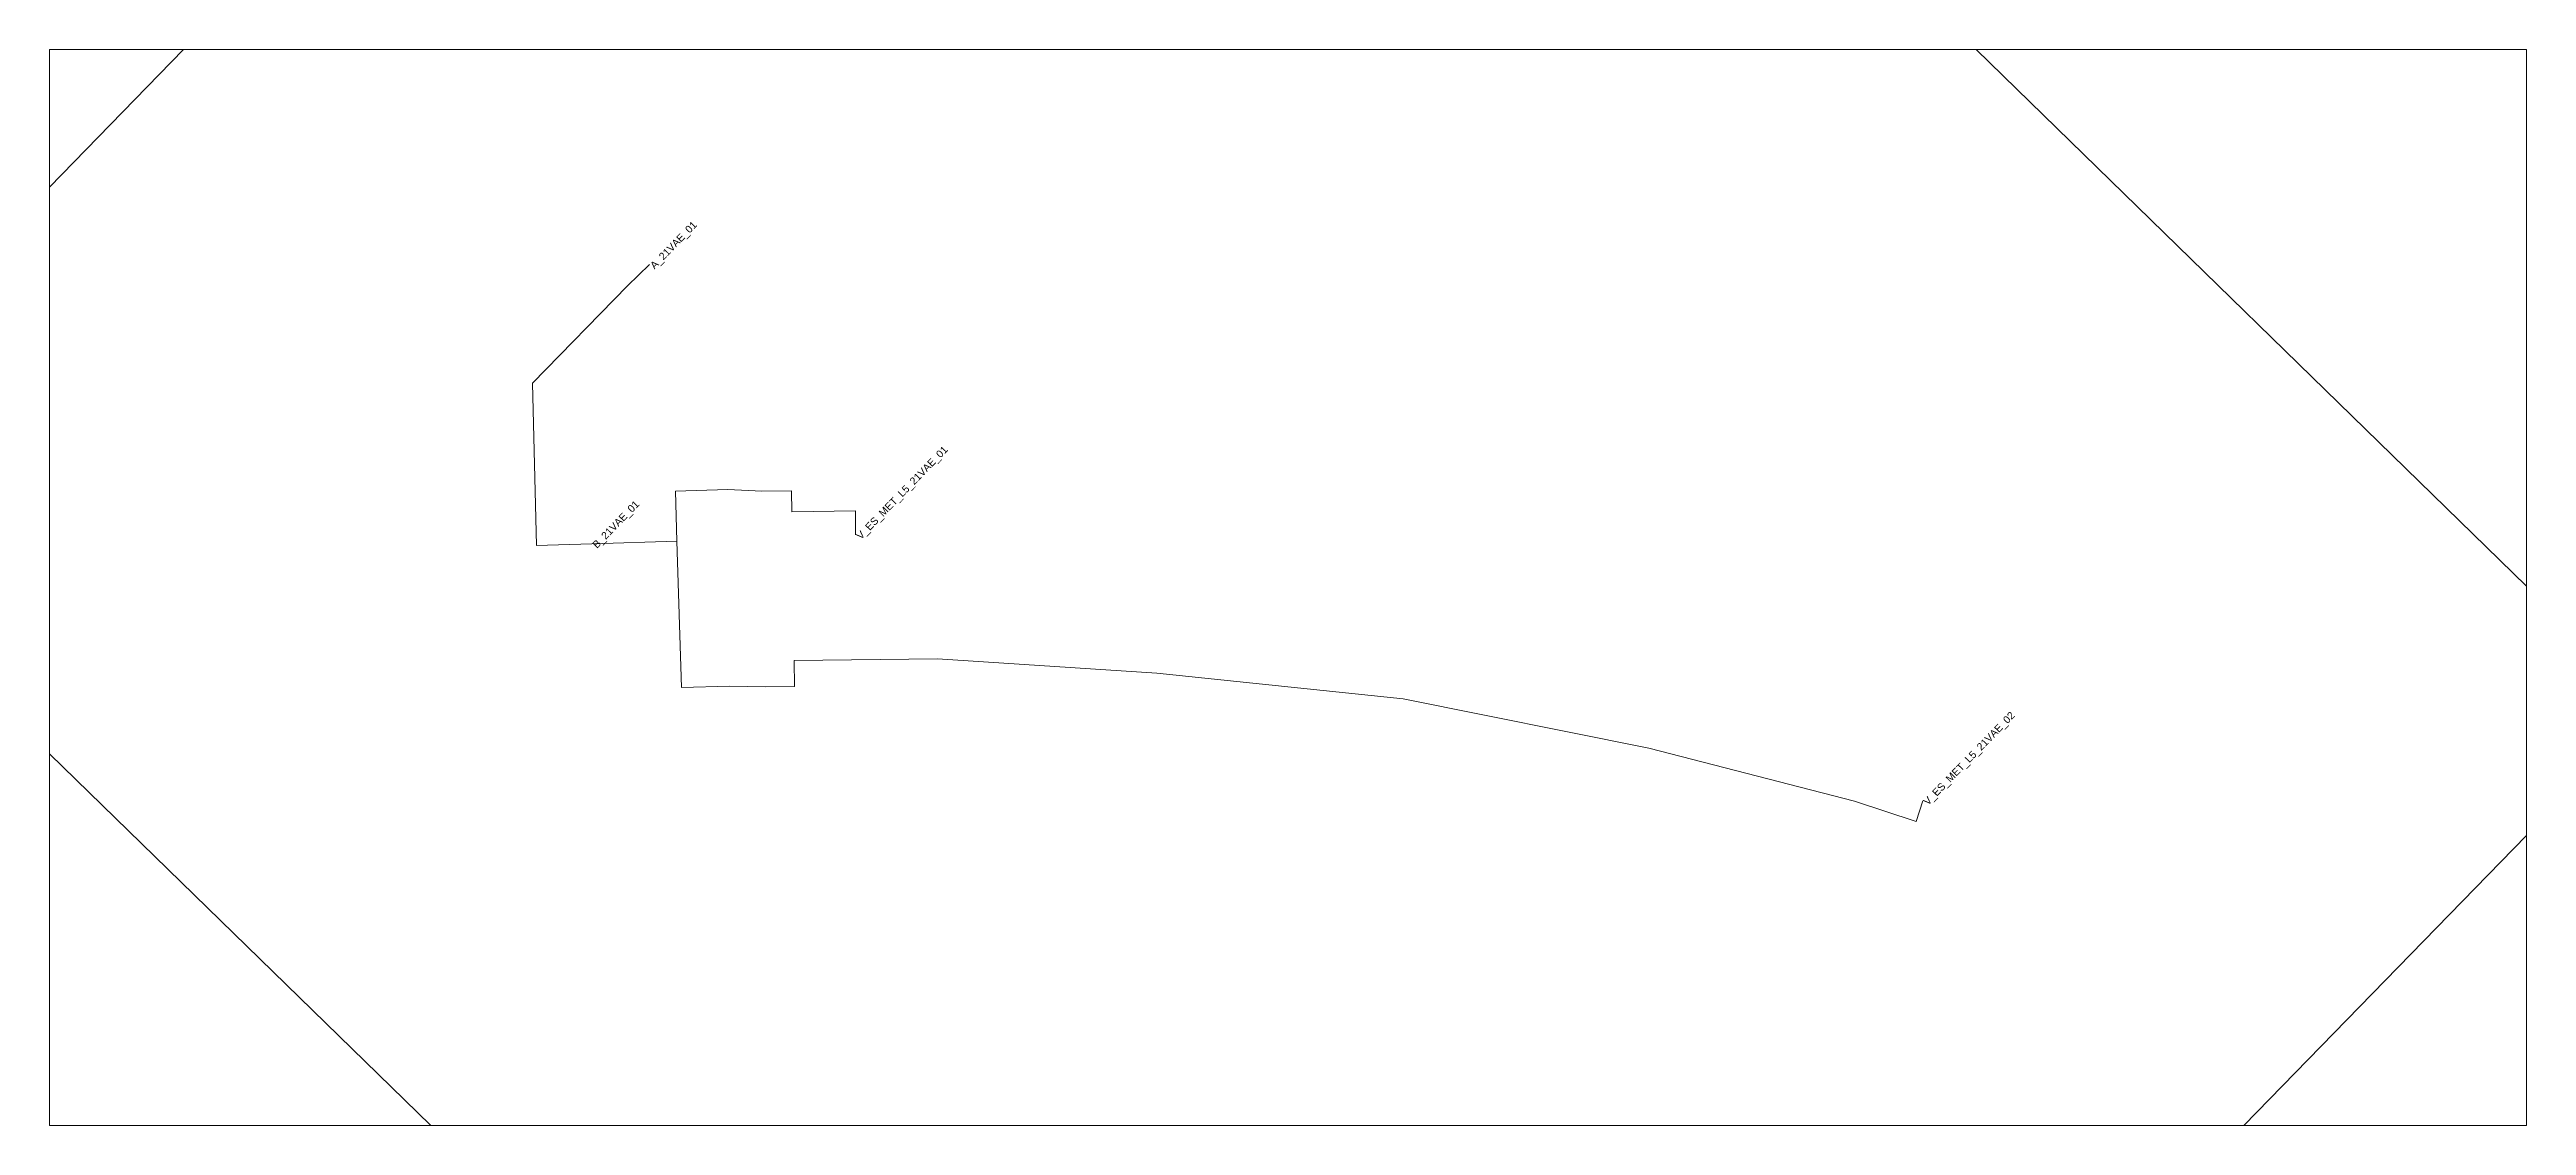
# Paper-space layout '-1' of a CAD drawing. Header units: metres. Extents: x -11936.058 to -11935.383, y 14040.182 to 14040.475.
# The model-space entities are those that its viewports show. They can reach past a viewport. Long polylines and large blocks are cut down to what shows.
import ezdxf

# ---------------------------------------------------------------- set-up
doc = ezdxf.new("R2010")
doc.units = ezdxf.units.M
doc.header["$MEASUREMENT"] = 0
for name, color, linetype, lineweight in [('01_A_AccesTren_t', 7, 'Continuous', 0), ('01_C_AccesExt_t', 7, 'Continuous', 0), ('01_I_Ascensor_l', 7, 'Continuous', 0), ('01_I_BarreraTarifaria_t', 7, 'Continuous', 0), ('01_I_Horitzontal_l', 7, 'Continuous', 0)]:
    doc.layers.add(name, color=color, linetype=linetype, lineweight=lineweight)
doc.styles.add('Style-Arial', font='arial.ttf')

# ---------------------------------------------------------------- blocks, each defined once
blk = doc.blocks.new('*U2')
for p, q in [((-62.983305, 75.831975, 0.00005), (-62.981305, 75.831975, 0.00005)), ((-62.983305, 75.831975, 0.00005), (-62.983305, 75.829975, 0.00005)), ((62.983355, 75.831975, 0.00005), (62.981355, 75.831975, 0.00005)), ((62.983355, 75.831975, 0.00005), (62.983355, 75.829975, 0.00005)), ((-62.983305, -75.831997, 0.00005), (-62.983305, -75.829997, 0.00005)), ((-62.983305, -75.831997, 0.00005), (-62.981305, -75.831997, 0.00005)), ((62.983355, -75.831997, 0.00005), (62.981355, -75.831997, 0.00005)), ((62.983355, -75.831997, 0.00005), (62.983355, -75.829997, 0.00005))]:
    blk.add_line(p, q)
at = {"elevation": 0.00005, "flags": 128}
blk.add_lwpolyline([(-62.983305, 75.831975), (62.983355, 75.831975), (62.983355, -75.831997), (-62.983305, -75.831997), (-62.983305, 75.831975)], dxfattribs=at)

msp = doc.modelspace()

# ---------------------------------------------------------------- linework, layer by layer
at = {"layer": '01_I_Ascensor_l'}
for p, q in [((431040.039804, 4586843.356334, -10), (431042.120306, 4586843.309318)), ((431034.878185, 4586828.76985, -10), (431036.415674, 4586827.031835, -20)), ((431025.386598, 4586819.337407, -10), (431027.033588, 4586817.572391, -20))]:
    msp.add_line(p, q, dxfattribs=at)
at = {"layer": '01_I_Horitzontal_l'}
msp.add_line((431025.754637, 4586832.841358, -10), (431029.936851, 4586828.807772, -10), dxfattribs=at)
at = {"layer": '01_I_Horitzontal_l', "flags": 128}
for points, elevation in [([(431040.039804, 4586843.356334), (431030.777671, 4586843.356334), (431023.045483, 4586835.454234), (431025.754637, 4586832.841358)], -10), ([(431029.936851, 4586828.807772), (431032.299207, 4586831.257175), (431034.878185, 4586828.76985)], -10), ([(431029.936851, 4586828.807772), (431023.01193, 4586821.627684), (431025.386598, 4586819.337407)], -10), ([(431036.415674, 4586827.031835), (431037.838497, 4586825.609983), (431036.832749, 4586824.603547), (431039.910444, 4586821.527952), (431038.737367, 4586820.384662)], -20), ([(431027.033588, 4586817.572391), (431028.432547, 4586816.173411), (431029.677947, 4586817.418791), (431036.592294, 4586810.50434), (431046.316984, 4586799.128621), (431056.777407, 4586785.874929), (431066.047198, 4586771.554928), (431073.255206, 4586758.988631), (431075.189952, 4586755.034764), (431076.513124, 4586755.693093)], -20)]:
    msp.add_lwpolyline(points, dxfattribs=dict(at, elevation=elevation))

# ---------------------------------------------------------------- block references
msp.add_blockref('*U2', (431052.7114, 4586800.41915, -20.00005))

# ---------------------------------------------------------------- texts
at = {"layer": '01_A_AccesTren_t', "char_height": 0.5, "attachment_point": 1, "line_spacing_factor": 1.2, "style": 'Style-Arial'}
for s, insert in [('V_ES_MET_L5_21VAE_01', (431038.737367, 4586820.384662, -20)), ('V_ES_MET_L5_21VAE_02', (431076.513124, 4586755.693093, -20))]:
    msp.add_mtext(s, dxfattribs=dict(at, insert=insert))
at = {"layer": '01_C_AccesExt_t', "insert": (431042.120306, 4586843.309318), "char_height": 0.5, "attachment_point": 1, "line_spacing_factor": 1.2, "style": 'Style-Arial'}
msp.add_mtext('A_21VAE_01', dxfattribs=at)
at = {"layer": '01_I_BarreraTarifaria_t', "insert": (431025.754637, 4586832.841358, -10), "char_height": 0.5, "attachment_point": 1, "line_spacing_factor": 1.2, "style": 'Style-Arial'}
msp.add_mtext('B_21VAE_01', dxfattribs=at)

psp = doc.layouts.new('-1')

# ---------------------------------------------------------------- viewports
at = {"layer": '01_I_Ascensor_l', "color": 7, "linetype": 'Continuous', "lineweight": 0, "view_twist_angle": 45.73671}
psp.add_viewport(center=(-11935.720333, 14040.3282), size=(0.674993, 0.293142), view_center_point=(-2983930.083174, 3510082.050053), view_height=73.285382, dxfattribs=at)

doc.saveas('drawing.dxf')
